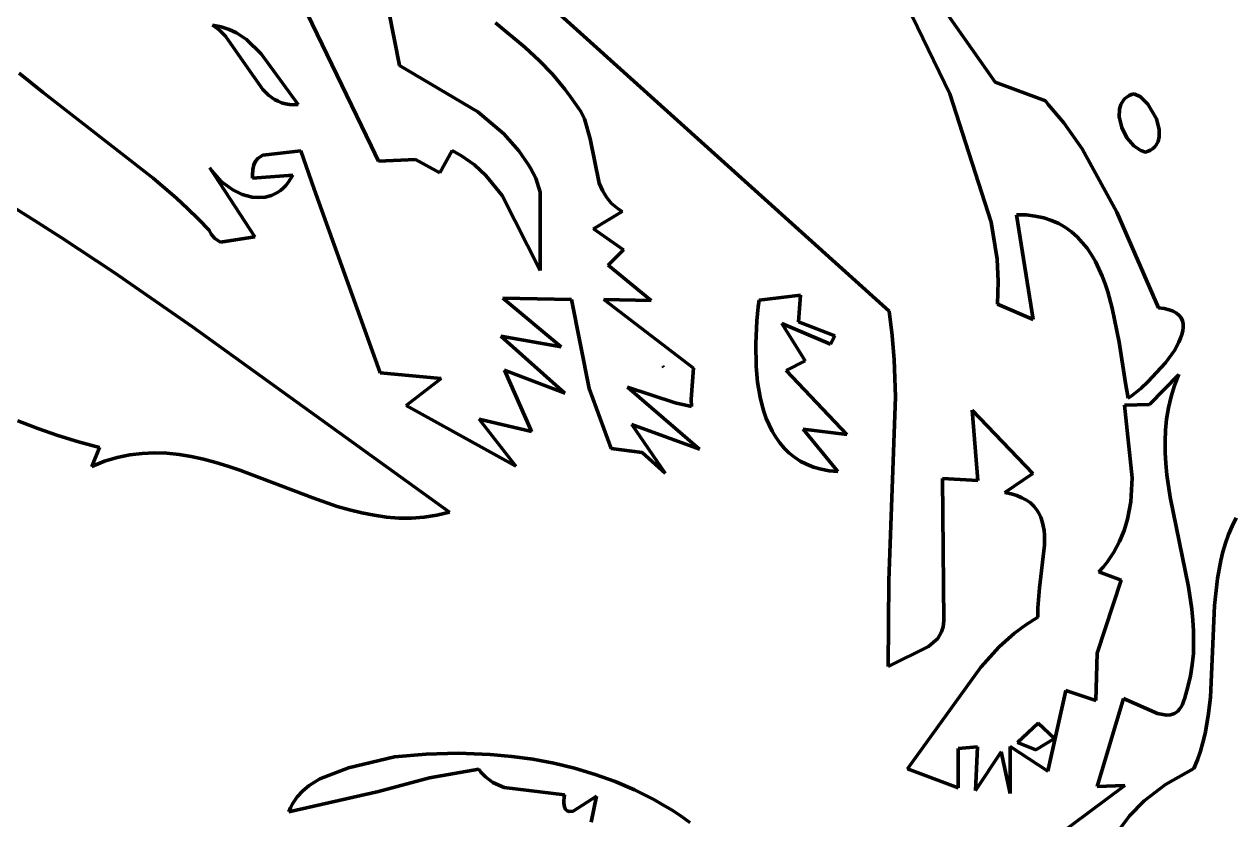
# Model space of a CAD drawing. Header units: millimetres. Extents: x 0 to 9.3, y 0 to 12.
# Drawn here: x 4.969 to 6.071, y 4.819 to 5.545 of the extents above; entities that cross this region are included whole.
import ezdxf

# ---------------------------------------------------------------- set-up
doc = ezdxf.new("R2010")
doc.units = ezdxf.units.MM
doc.layers.add('color#000000ff', color=7, linetype='CONTINUOUS', lineweight=100)
doc.layers.add('color#ffffffff', color=7, linetype='CONTINUOUS', lineweight=100)

msp = doc.modelspace()

# ---------------------------------------------------------------- linework, layer by layer
at = {"layer": 'color#000000ff'}
for p, q in [((5.2569, 5.7341), (5.7573, 5.2831)), ((5.7328, 5.6642), (5.854, 5.4918)), ((5.2851, 5.4336), (5.1903, 5.6297)), ((5.8125, 5.4812), (5.7653, 5.5791)), ((5.3012, 5.5563), (5.3109, 5.5069)), ((5.1406, 5.5436), (5.1484, 5.5422)), ((5.1467, 5.5391), (5.1406, 5.5436)), ((5.1484, 5.5422), (5.1556, 5.5399)), ((5.4255, 5.5235), (5.3984, 5.5457)), ((5.1522, 5.5338), (5.1467, 5.5391)), ((5.1706, 5.5075), (5.1522, 5.5338)), ((5.1556, 5.5399), (5.1623, 5.5368)), ((5.1623, 5.5368), (5.1714, 5.5307)), ((5.1714, 5.5307), (5.1847, 5.5176)), ((5.4383, 5.5116), (5.4255, 5.5235)), ((5.1847, 5.5176), (5.2185, 5.4714)), ((5.4503, 5.499), (5.4383, 5.5116)), ((4.9643, 5.5001), (4.9861, 5.4824)), ((5.1863, 5.485), (5.1706, 5.5075)), ((5.3109, 5.5069), (5.3824, 5.4647)), ((5.4616, 5.4855), (5.4503, 5.499)), ((5.854, 5.4918), (5.8997, 5.4747)), ((4.9861, 5.4824), (5.0863, 5.4043)), ((5.1915, 5.48), (5.1863, 5.485)), ((5.1971, 5.4759), (5.1915, 5.48)), ((5.4669, 5.4785), (5.4616, 5.4855)), ((5.472, 5.4711), (5.4669, 5.4785)), ((5.8504, 5.3641), (5.8125, 5.4812)), ((5.9708, 5.4752), (5.9723, 5.4768)), ((5.9723, 5.4768), (5.974, 5.4782)), ((5.974, 5.4782), (5.976, 5.4795)), ((5.976, 5.4795), (5.9783, 5.4805)), ((5.9783, 5.4805), (5.9808, 5.4812)), ((5.9808, 5.4812), (5.9863, 5.4783)), ((5.9863, 5.4783), (5.9931, 5.4717)), ((5.2002, 5.4743), (5.1971, 5.4759)), ((5.2035, 5.473), (5.2002, 5.4743)), ((5.2069, 5.472), (5.2035, 5.473)), ((5.2106, 5.4714), (5.2069, 5.472)), ((5.2144, 5.4712), (5.2106, 5.4714)), ((5.2185, 5.4714), (5.2144, 5.4712)), ((5.4763, 5.4649), (5.472, 5.4711)), ((5.8997, 5.4747), (5.9022, 5.4715)), ((5.9022, 5.4715), (5.9164, 5.4547)), ((5.9671, 5.4602), (5.9673, 5.4672)), ((5.9673, 5.4672), (5.9686, 5.4715)), ((5.9686, 5.4715), (5.9708, 5.4752)), ((5.9931, 5.4717), (6.0009, 5.4584)), ((5.3824, 5.4647), (5.4061, 5.4448)), ((5.4795, 5.4582), (5.4763, 5.4649)), ((5.4848, 5.4402), (5.4795, 5.4582)), ((5.9164, 5.4547), (5.9333, 5.4309)), ((5.9693, 5.4503), (5.9671, 5.4602)), ((6.0009, 5.4584), (6.0035, 5.4487)), ((5.4061, 5.4448), (5.4197, 5.4293)), ((5.974, 5.441), (5.9693, 5.4503)), ((6.0035, 5.4487), (6.0035, 5.4419)), ((5.2919, 5.4197), (5.2851, 5.4336)), ((5.4931, 5.3998), (5.4848, 5.4402)), ((5.9807, 5.4334), (5.974, 5.441)), ((5.9866, 5.4295), (5.9807, 5.4334)), ((5.9991, 5.4325), (5.9975, 5.431)), ((6.0005, 5.4341), (5.9991, 5.4325)), ((6.0025, 5.4377), (6.0005, 5.4341)), ((6.0035, 5.4419), (6.0025, 5.4377)), ((5.1798, 5.4197), (5.1821, 5.4224)), ((5.1821, 5.4224), (5.1864, 5.4253)), ((5.1864, 5.4253), (5.2209, 5.4292)), ((5.2209, 5.4292), (5.2331, 5.3942)), ((5.3256, 5.4212), (5.2919, 5.4197)), ((5.3477, 5.409), (5.3256, 5.4212)), ((5.3589, 5.4296), (5.3477, 5.409)), ((5.3676, 5.4247), (5.3589, 5.4296)), ((5.3793, 5.4163), (5.3676, 5.4247)), ((5.4197, 5.4293), (5.4285, 5.4163)), ((5.9333, 5.4309), (5.9649, 5.3733)), ((5.9909, 5.428), (5.9866, 5.4295)), ((5.9934, 5.4288), (5.9909, 5.428)), ((5.9956, 5.4298), (5.9934, 5.4288)), ((5.9975, 5.431), (5.9956, 5.4298)), ((5.1792, 5.3509), (5.138, 5.4138)), ((5.138, 5.4138), (5.1397, 5.4111)), ((5.1397, 5.4111), (5.1484, 5.4013)), ((5.1769, 5.407), (5.1771, 5.4121)), ((5.1771, 5.4121), (5.1781, 5.4163)), ((5.1781, 5.4163), (5.1798, 5.4197)), ((5.3897, 5.4066), (5.3793, 5.4163)), ((5.4285, 5.4163), (5.4305, 5.4133)), ((5.4305, 5.4133), (5.4352, 5.4042)), ((5.0863, 5.4043), (5.1075, 5.386)), ((5.1484, 5.4013), (5.1589, 5.3936)), ((5.177, 5.4041), (5.1769, 5.407)), ((5.2136, 5.407), (5.177, 5.4041)), ((5.2073, 5.3976), (5.2095, 5.4004)), ((5.2095, 5.4004), (5.2117, 5.4035)), ((5.2117, 5.4035), (5.2136, 5.407)), ((5.4045, 5.3884), (5.3897, 5.4066)), ((5.4352, 5.4042), (5.4392, 5.3915)), ((5.4959, 5.3931), (5.4931, 5.3998)), ((5.1589, 5.3936), (5.1676, 5.3894)), ((5.1676, 5.3894), (5.1766, 5.387)), ((5.1885, 5.387), (5.1943, 5.3885)), ((5.1943, 5.3885), (5.1998, 5.3912)), ((5.1998, 5.3912), (5.2024, 5.393)), ((5.2024, 5.393), (5.2049, 5.3952)), ((5.2049, 5.3952), (5.2073, 5.3976)), ((5.2331, 5.3942), (5.2934, 5.2269)), ((5.4391, 5.3202), (5.4045, 5.3884)), ((5.4392, 5.3915), (5.4391, 5.3202)), ((5.4996, 5.387), (5.4959, 5.3931)), ((4.9782, 5.3658), (4.9537, 5.3811)), ((5.1075, 5.386), (5.1177, 5.3765)), ((5.1766, 5.387), (5.1826, 5.3865)), ((5.1826, 5.3865), (5.1885, 5.387)), ((5.5018, 5.3841), (5.4996, 5.387)), ((5.5043, 5.3813), (5.5018, 5.3841)), ((5.5071, 5.3787), (5.5043, 5.3813)), ((5.5103, 5.3762), (5.5071, 5.3787)), ((5.1177, 5.3765), (5.1277, 5.3668)), ((5.1277, 5.3668), (5.1373, 5.3568)), ((5.4877, 5.358), (5.5138, 5.374)), ((5.5138, 5.374), (5.5103, 5.3762)), ((5.8823, 5.3707), (5.8735, 5.3709)), ((5.8735, 5.3709), (5.8886, 5.2755)), ((5.8905, 5.3697), (5.8823, 5.3707)), ((5.8982, 5.3681), (5.8905, 5.3697)), ((5.9053, 5.3658), (5.8982, 5.3681)), ((5.9649, 5.3733), (6.0029, 5.2859)), ((5.0025, 5.3503), (4.9782, 5.3658)), ((5.1373, 5.3568), (5.1393, 5.3531)), ((5.5151, 5.3389), (5.4877, 5.358)), ((5.8557, 5.3305), (5.8504, 5.3641)), ((5.9119, 5.3628), (5.9053, 5.3658)), ((5.918, 5.3593), (5.9119, 5.3628)), ((5.9236, 5.3553), (5.918, 5.3593)), ((5.9287, 5.3508), (5.9236, 5.3553)), ((5.0508, 5.3183), (5.0025, 5.3503)), ((5.1393, 5.3531), (5.1427, 5.3491)), ((5.1427, 5.3491), (5.1479, 5.346)), ((5.1479, 5.346), (5.1792, 5.3509)), ((5.9334, 5.3457), (5.9287, 5.3508)), ((5.9378, 5.3403), (5.9334, 5.3457)), ((5.5013, 5.3248), (5.5151, 5.3389)), ((5.9417, 5.3345), (5.9378, 5.3403)), ((5.9453, 5.3283), (5.9417, 5.3345)), ((5.5404, 5.2927), (5.5013, 5.3248)), ((5.8568, 5.3101), (5.8557, 5.3305)), ((5.9485, 5.3217), (5.9453, 5.3283)), ((5.1222, 5.2688), (5.0508, 5.3183)), ((5.9515, 5.3149), (5.9485, 5.3217)), ((5.9542, 5.3079), (5.9515, 5.3149)), ((5.8561, 5.2893), (5.8568, 5.3101)), ((5.9566, 5.3006), (5.9542, 5.3079)), ((5.9607, 5.2856), (5.9566, 5.3006)), ((5.4584, 5.2504), (5.4052, 5.295)), ((5.4052, 5.295), (5.4677, 5.2937)), ((5.4677, 5.2937), (5.4838, 5.2125)), ((5.5789, 5.2312), (5.4972, 5.2936)), ((5.4972, 5.2936), (5.5404, 5.2927)), ((5.6388, 5.2931), (5.638, 5.287)), ((5.6765, 5.2976), (5.6388, 5.2931)), ((5.6747, 5.2733), (5.6765, 5.2976)), ((5.8886, 5.2755), (5.8561, 5.2893)), ((5.638, 5.287), (5.6368, 5.2741)), ((5.7573, 5.2831), (5.76, 5.2608)), ((5.9669, 5.2547), (5.9607, 5.2856)), ((6.0029, 5.2859), (6.0081, 5.2853)), ((6.0081, 5.2853), (6.0125, 5.2843)), ((6.0125, 5.2843), (6.0163, 5.2829)), ((6.0163, 5.2829), (6.0193, 5.2812)), ((6.0193, 5.2812), (6.0217, 5.2792)), ((6.0217, 5.2792), (6.0234, 5.2768)), ((5.3566, 5.0997), (5.1222, 5.2688)), ((5.6368, 5.2741), (5.6357, 5.2536)), ((5.6807, 5.2378), (5.6595, 5.2717)), ((5.6595, 5.2717), (5.7037, 5.253)), ((5.7078, 5.2605), (5.6747, 5.2733)), ((6.0234, 5.2768), (6.0246, 5.2743)), ((6.0246, 5.2743), (6.0252, 5.2714)), ((6.0253, 5.2684), (6.025, 5.2652)), ((6.0252, 5.2714), (6.0253, 5.2684)), ((5.4618, 5.2084), (5.4033, 5.2601)), ((5.4033, 5.2601), (5.4584, 5.2504)), ((5.7037, 5.253), (5.7078, 5.2605)), ((5.76, 5.2608), (5.7619, 5.2385)), ((6.023, 5.2583), (6.0214, 5.2547)), ((6.0242, 5.2618), (6.023, 5.2583)), ((6.025, 5.2652), (6.0242, 5.2618)), ((5.6357, 5.2536), (5.6361, 5.2325)), ((5.9728, 5.2174), (5.9669, 5.2547)), ((6.0173, 5.2473), (6.0092, 5.236)), ((6.0214, 5.2547), (6.0173, 5.2473)), ((5.6633, 5.2289), (5.6807, 5.2378)), ((5.7619, 5.2385), (5.7632, 5.205)), ((6.0092, 5.236), (5.9932, 5.2185)), ((5.2934, 5.2269), (5.3489, 5.2215)), ((5.4306, 5.1748), (5.4068, 5.2293)), ((5.4068, 5.2293), (5.4618, 5.2084)), ((5.5511, 5.2329), (5.5515, 5.2321)), ((5.5515, 5.2321), (5.5511, 5.2329)), ((5.5768, 5.2028), (5.5789, 5.2312)), ((5.6361, 5.2325), (5.6374, 5.2184)), ((5.7186, 5.1705), (5.6633, 5.2289)), ((5.9945, 5.1979), (6.0214, 5.2254)), ((6.0214, 5.2254), (6.0174, 5.2153)), ((5.3489, 5.2215), (5.317, 5.1969)), ((5.4838, 5.2125), (5.504, 5.1578)), ((5.5845, 5.1572), (5.5187, 5.2138)), ((5.5187, 5.2138), (5.5623, 5.1995)), ((5.6374, 5.2184), (5.6397, 5.2047)), ((5.9752, 5.2038), (5.9728, 5.2174)), ((5.9867, 5.2126), (5.9806, 5.2076)), ((5.9932, 5.2185), (5.9867, 5.2126)), ((6.0174, 5.2153), (6.0143, 5.2051)), ((5.577, 5.196), (5.5768, 5.2028)), ((5.6397, 5.2047), (5.6413, 5.1981)), ((5.7632, 5.205), (5.7571, 5.0374)), ((5.9778, 5.2055), (5.9752, 5.2038)), ((5.9806, 5.2076), (5.9778, 5.2055)), ((6.0143, 5.2051), (6.0119, 5.1949)), ((5.317, 5.1969), (5.417, 5.1417)), ((5.5623, 5.1995), (5.577, 5.196)), ((5.6413, 5.1981), (5.6432, 5.1916)), ((5.6432, 5.1916), (5.6453, 5.1853)), ((5.838, 5.1287), (5.8329, 5.1928)), ((5.8329, 5.1928), (5.8883, 5.135)), ((5.972, 5.1972), (5.9945, 5.1979)), ((5.9789, 5.1311), (5.972, 5.1972)), ((6.0119, 5.1949), (6.0102, 5.1847)), ((4.9629, 5.183), (4.9811, 5.176)), ((5.417, 5.1417), (5.3836, 5.1846)), ((5.3836, 5.1846), (5.4312, 5.1733)), ((5.5532, 5.1353), (5.5228, 5.1798)), ((5.5228, 5.1798), (5.5845, 5.1572)), ((5.6453, 5.1853), (5.6478, 5.1793)), ((5.6478, 5.1793), (5.6507, 5.1735)), ((6.0102, 5.1847), (6.0092, 5.1746)), ((4.9811, 5.176), (4.9996, 5.1696)), ((4.9996, 5.1696), (5.0183, 5.1639)), ((5.4312, 5.1733), (5.4306, 5.1748)), ((5.6507, 5.1735), (5.6539, 5.1681)), ((5.6539, 5.1681), (5.6576, 5.1629)), ((5.7105, 5.1369), (5.6789, 5.1754)), ((5.6789, 5.1754), (5.7186, 5.1705)), ((6.0092, 5.1746), (6.0088, 5.1644)), ((5.0183, 5.1639), (5.0373, 5.1588)), ((5.0373, 5.1588), (5.0306, 5.1415)), ((5.504, 5.1578), (5.5322, 5.1542)), ((5.6576, 5.1629), (5.6616, 5.1582)), ((5.6616, 5.1582), (5.666, 5.1538)), ((6.0088, 5.1644), (6.0089, 5.1542)), ((5.0306, 5.1415), (5.0421, 5.1462)), ((5.0421, 5.1462), (5.0536, 5.1497)), ((5.0536, 5.1497), (5.065, 5.1521)), ((5.065, 5.1521), (5.0763, 5.1534)), ((5.0763, 5.1534), (5.0876, 5.1539)), ((5.0876, 5.1539), (5.0988, 5.1535)), ((5.0988, 5.1535), (5.11, 5.1524)), ((5.11, 5.1524), (5.1211, 5.1505)), ((5.1211, 5.1505), (5.1323, 5.1481)), ((5.1323, 5.1481), (5.1434, 5.1451)), ((5.5322, 5.1542), (5.5532, 5.1353)), ((5.666, 5.1538), (5.6709, 5.1499)), ((5.6709, 5.1499), (5.6763, 5.1464)), ((5.6763, 5.1464), (5.6821, 5.1434)), ((6.0089, 5.1542), (6.0094, 5.144)), ((5.1434, 5.1451), (5.1544, 5.1417)), ((5.1544, 5.1417), (5.1655, 5.138)), ((5.1655, 5.138), (5.2318, 5.1127)), ((5.6821, 5.1434), (5.6884, 5.1409)), ((5.6884, 5.1409), (5.6953, 5.139)), ((5.6953, 5.139), (5.7026, 5.1376)), ((5.7026, 5.1376), (5.7105, 5.1369)), ((5.8883, 5.135), (5.8627, 5.1176)), ((6.0094, 5.144), (6.0104, 5.1338)), ((5.8071, 5.0006), (5.8059, 5.1304)), ((5.8059, 5.1304), (5.838, 5.1287)), ((5.9775, 5.1093), (5.9789, 5.1311)), ((6.0104, 5.1338), (6.0134, 5.1134)), ((5.2318, 5.1127), (5.2541, 5.1051)), ((5.8627, 5.1176), (5.8686, 5.1164)), ((5.8686, 5.1164), (5.8738, 5.1149)), ((5.8738, 5.1149), (5.8784, 5.113)), ((5.8784, 5.113), (5.8825, 5.1107)), ((6.0134, 5.1134), (6.0301, 5.0318)), ((5.2541, 5.1051), (5.2653, 5.1019)), ((5.2653, 5.1019), (5.2765, 5.0991)), ((5.8825, 5.1107), (5.8861, 5.1082)), ((5.8861, 5.1082), (5.8891, 5.1053)), ((5.8891, 5.1053), (5.8917, 5.1022)), ((5.8917, 5.1022), (5.8938, 5.0988)), ((5.9745, 5.0934), (5.9775, 5.1093)), ((5.2765, 5.0991), (5.2877, 5.0969)), ((5.2877, 5.0969), (5.299, 5.0953)), ((5.299, 5.0953), (5.3104, 5.0944)), ((5.3104, 5.0944), (5.3218, 5.0943)), ((5.3218, 5.0943), (5.3334, 5.0952)), ((5.3334, 5.0952), (5.3449, 5.0969)), ((5.3449, 5.0969), (5.3566, 5.0997)), ((5.8938, 5.0988), (5.8955, 5.0952)), ((5.8955, 5.0952), (5.8968, 5.0913)), ((5.8968, 5.0913), (5.8978, 5.0873)), ((5.9714, 5.0831), (5.9745, 5.0934)), ((6.07, 5.087), (6.0737, 5.0946)), ((5.8978, 5.0873), (5.8985, 5.0831)), ((5.8985, 5.0831), (5.8989, 5.0787)), ((5.9674, 5.0731), (5.9714, 5.0831)), ((6.0668, 5.0793), (6.07, 5.087)), ((5.899, 5.0696), (5.8944, 5.0309)), ((5.8989, 5.0787), (5.899, 5.0696)), ((5.9622, 5.0634), (5.9674, 5.0731)), ((6.0616, 5.0636), (6.064, 5.0715)), ((6.064, 5.0715), (6.0668, 5.0793)), ((5.9559, 5.0541), (5.9592, 5.0587)), ((5.9592, 5.0587), (5.9622, 5.0634)), ((6.0596, 5.0556), (6.0616, 5.0636)), ((5.9483, 5.0453), (5.9523, 5.0497)), ((5.9523, 5.0497), (5.9559, 5.0541)), ((6.0566, 5.0394), (6.0596, 5.0556)), ((5.7571, 5.0374), (5.7565, 4.9592)), ((5.9468, 4.9712), (5.9689, 5.0377)), ((5.9689, 5.0377), (5.9483, 5.0453)), ((6.0539, 5.0146), (6.0566, 5.0394)), ((5.8944, 5.0309), (5.8927, 5.0125)), ((6.0301, 5.0318), (6.0331, 5.0115)), ((6.0501, 4.9307), (6.0539, 5.0146)), ((5.8929, 5.0041), (5.882, 4.9972)), ((5.8927, 5.0125), (5.8929, 5.0041)), ((6.0331, 5.0115), (6.0342, 5.0013)), ((5.8051, 4.9906), (5.8065, 4.9953)), ((5.8065, 4.9953), (5.8071, 5.0006)), ((5.882, 4.9972), (5.8717, 4.9896)), ((6.0342, 5.0013), (6.0348, 4.9912)), ((5.7932, 4.9772), (5.8016, 4.9847)), ((5.8016, 4.9847), (5.8051, 4.9906)), ((5.8717, 4.9896), (5.8577, 4.977)), ((6.0349, 4.981), (6.0346, 4.9709)), ((6.0348, 4.9912), (6.0349, 4.981)), ((5.7565, 4.9592), (5.7932, 4.9772)), ((5.8577, 4.977), (5.8408, 4.9584)), ((5.9456, 4.9282), (5.9468, 4.9712)), ((6.0346, 4.9709), (6.0336, 4.9607)), ((5.8408, 4.9584), (5.774, 4.8658)), ((6.0336, 4.9607), (6.032, 4.9506)), ((6.032, 4.9506), (6.0297, 4.9405)), ((5.9019, 4.8636), (5.9183, 4.9373)), ((5.9183, 4.9373), (5.9456, 4.9282)), ((6.0297, 4.9405), (6.0267, 4.9304)), ((5.971, 4.9298), (5.9469, 4.8496)), ((6.0019, 4.9164), (5.971, 4.9298)), ((6.0257, 4.9273), (6.0246, 4.9245)), ((6.0267, 4.9304), (6.0257, 4.9273)), ((6.0482, 4.9142), (6.0501, 4.9307)), ((6.0101, 4.9147), (6.0019, 4.9164)), ((6.0139, 4.9149), (6.0101, 4.9147)), ((6.0175, 4.9162), (6.0139, 4.9149)), ((6.0191, 4.9172), (6.0175, 4.9162)), ((6.0206, 4.9185), (6.0191, 4.9172)), ((6.0221, 4.9202), (6.0206, 4.9185)), ((6.0234, 4.9222), (6.0221, 4.9202)), ((6.0246, 4.9245), (6.0234, 4.9222)), ((6.0453, 4.8979), (6.0482, 4.9142)), ((5.8742, 4.8899), (5.893, 4.9073)), ((5.893, 4.9073), (5.908, 4.8936)), ((5.908, 4.8936), (5.8909, 4.883)), ((6.0433, 4.8898), (6.0453, 4.8979)), ((5.8201, 4.8844), (5.8379, 4.8858)), ((5.8203, 4.8486), (5.8201, 4.8844)), ((5.8379, 4.8858), (5.836, 4.8461)), ((5.836, 4.8461), (5.8595, 4.8812)), ((5.8595, 4.8812), (5.8676, 4.8434)), ((5.8676, 4.8434), (5.8675, 4.8861)), ((5.8675, 4.8861), (5.9019, 4.8636)), ((5.8909, 4.883), (5.8742, 4.8899)), ((6.0384, 4.8739), (6.0411, 4.8818)), ((6.0411, 4.8818), (6.0433, 4.8898)), ((5.3064, 4.8768), (5.2644, 4.8667)), ((5.3353, 4.8793), (5.3064, 4.8768)), ((5.3644, 4.88), (5.3353, 4.8793)), ((5.3937, 4.879), (5.3644, 4.88)), ((5.4132, 4.8772), (5.3937, 4.879)), ((5.4325, 4.8745), (5.4132, 4.8772)), ((5.4517, 4.8709), (5.4325, 4.8745)), ((5.4706, 4.8664), (5.4517, 4.8709)), ((6.0352, 4.8661), (6.0384, 4.8739)), ((5.2644, 4.8667), (5.2383, 4.8568)), ((5.3382, 4.8575), (5.3833, 4.8655)), ((5.3833, 4.8655), (5.3851, 4.8629)), ((5.3851, 4.8629), (5.3892, 4.8584)), ((5.4893, 4.8608), (5.4706, 4.8664)), ((5.5075, 4.8543), (5.4893, 4.8608)), ((5.774, 4.8658), (5.8203, 4.8486)), ((6.0092, 4.8516), (6.0352, 4.8661)), ((5.2286, 4.8507), (5.2228, 4.8459)), ((5.2383, 4.8568), (5.2286, 4.8507)), ((5.2917, 4.8453), (5.3382, 4.8575)), ((5.3892, 4.8584), (5.396, 4.8533)), ((5.396, 4.8533), (5.4063, 4.8488)), ((5.4063, 4.8488), (5.4613, 4.8422)), ((5.5253, 4.8467), (5.5075, 4.8543)), ((5.9722, 4.8507), (5.8757, 4.7789)), ((5.9469, 4.8496), (5.9722, 4.8507)), ((5.9899, 4.8367), (6.0092, 4.8516)), ((5.2101, 4.8266), (5.2917, 4.8453)), ((5.2177, 4.8403), (5.2135, 4.8339)), ((5.2228, 4.8459), (5.2177, 4.8403)), ((5.4609, 4.8394), (5.4608, 4.8369)), ((5.4613, 4.8422), (5.4609, 4.8394)), ((5.4693, 4.8273), (5.4905, 4.8408)), ((5.4905, 4.8408), (5.4856, 4.8173)), ((5.5427, 4.8379), (5.5253, 4.8467)), ((5.5511, 4.8331), (5.5427, 4.8379)), ((5.2117, 4.8303), (5.2101, 4.8266)), ((5.2135, 4.8339), (5.2117, 4.8303)), ((5.4608, 4.8369), (5.4608, 4.8347)), ((5.4608, 4.8347), (5.4609, 4.8328)), ((5.4609, 4.8328), (5.4612, 4.8312)), ((5.4612, 4.8312), (5.4623, 4.8289)), ((5.4623, 4.8289), (5.4638, 4.8274)), ((5.4638, 4.8274), (5.4657, 4.8268)), ((5.4657, 4.8268), (5.4693, 4.8273)), ((5.5594, 4.8281), (5.5511, 4.8331)), ((5.5676, 4.8227), (5.5594, 4.8281)), ((5.9764, 4.8229), (5.9899, 4.8367)), ((5.5755, 4.817), (5.5676, 4.8227)), ((5.965, 4.8074), (5.9764, 4.8229))]:
    msp.add_line(p, q, dxfattribs=at)
at = {"layer": 'color#ffffffff'}
for p, q in [((5.7573, 5.2831), (5.2569, 5.7341)), ((5.854, 5.4918), (5.7328, 5.6642)), ((5.1903, 5.6297), (5.2851, 5.4336)), ((5.7653, 5.5791), (5.8125, 5.4812)), ((5.3109, 5.5069), (5.3012, 5.5563)), ((5.1406, 5.5436), (5.1467, 5.5391)), ((5.1484, 5.5422), (5.1406, 5.5436)), ((5.1556, 5.5399), (5.1484, 5.5422)), ((5.3984, 5.5457), (5.4255, 5.5235)), ((5.1467, 5.5391), (5.1522, 5.5338)), ((5.1522, 5.5338), (5.1706, 5.5075)), ((5.1623, 5.5368), (5.1556, 5.5399)), ((5.1714, 5.5307), (5.1623, 5.5368)), ((5.1847, 5.5176), (5.1714, 5.5307)), ((5.4255, 5.5235), (5.4383, 5.5116)), ((5.2185, 5.4714), (5.1847, 5.5176)), ((5.4383, 5.5116), (5.4503, 5.499)), ((4.9861, 5.4824), (4.9643, 5.5001)), ((5.1706, 5.5075), (5.1863, 5.485)), ((5.3824, 5.4647), (5.3109, 5.5069)), ((5.4503, 5.499), (5.4616, 5.4855)), ((5.8997, 5.4747), (5.854, 5.4918)), ((5.0863, 5.4043), (4.9861, 5.4824)), ((5.1863, 5.485), (5.1915, 5.48)), ((5.1915, 5.48), (5.1971, 5.4759)), ((5.4616, 5.4855), (5.4669, 5.4785)), ((5.4669, 5.4785), (5.472, 5.4711)), ((5.8125, 5.4812), (5.8504, 5.3641)), ((5.9723, 5.4768), (5.9708, 5.4752)), ((5.974, 5.4782), (5.9723, 5.4768)), ((5.976, 5.4795), (5.974, 5.4782)), ((5.9783, 5.4805), (5.976, 5.4795)), ((5.9808, 5.4812), (5.9783, 5.4805)), ((5.9863, 5.4783), (5.9808, 5.4812)), ((5.9931, 5.4717), (5.9863, 5.4783)), ((5.1971, 5.4759), (5.2002, 5.4743)), ((5.2002, 5.4743), (5.2035, 5.473)), ((5.2035, 5.473), (5.2069, 5.472)), ((5.2069, 5.472), (5.2106, 5.4714)), ((5.2106, 5.4714), (5.2144, 5.4712)), ((5.2144, 5.4712), (5.2185, 5.4714)), ((5.472, 5.4711), (5.4763, 5.4649)), ((5.9022, 5.4715), (5.8997, 5.4747)), ((5.9164, 5.4547), (5.9022, 5.4715)), ((5.9673, 5.4672), (5.9671, 5.4602)), ((5.9686, 5.4715), (5.9673, 5.4672)), ((5.9708, 5.4752), (5.9686, 5.4715)), ((6.0009, 5.4584), (5.9931, 5.4717)), ((5.4061, 5.4448), (5.3824, 5.4647)), ((5.4763, 5.4649), (5.4795, 5.4582)), ((5.4795, 5.4582), (5.4848, 5.4402)), ((5.9333, 5.4309), (5.9164, 5.4547)), ((5.9671, 5.4602), (5.9693, 5.4503)), ((6.0035, 5.4487), (6.0009, 5.4584)), ((5.4197, 5.4293), (5.4061, 5.4448)), ((5.9693, 5.4503), (5.974, 5.441)), ((6.0035, 5.4419), (6.0035, 5.4487)), ((5.2851, 5.4336), (5.2919, 5.4197)), ((5.4848, 5.4402), (5.4931, 5.3998)), ((5.974, 5.441), (5.9807, 5.4334)), ((5.9807, 5.4334), (5.9866, 5.4295)), ((5.9975, 5.431), (5.9991, 5.4325)), ((5.9991, 5.4325), (6.0005, 5.4341)), ((6.0005, 5.4341), (6.0025, 5.4377)), ((6.0025, 5.4377), (6.0035, 5.4419)), ((5.1821, 5.4224), (5.1798, 5.4197)), ((5.1864, 5.4253), (5.1821, 5.4224)), ((5.2209, 5.4292), (5.1864, 5.4253)), ((5.2331, 5.3942), (5.2209, 5.4292)), ((5.2919, 5.4197), (5.3256, 5.4212)), ((5.3256, 5.4212), (5.3477, 5.409)), ((5.3477, 5.409), (5.3589, 5.4296)), ((5.3589, 5.4296), (5.3676, 5.4247)), ((5.3676, 5.4247), (5.3793, 5.4163)), ((5.4285, 5.4163), (5.4197, 5.4293)), ((5.9649, 5.3733), (5.9333, 5.4309)), ((5.9866, 5.4295), (5.9909, 5.428)), ((5.9909, 5.428), (5.9934, 5.4288)), ((5.9934, 5.4288), (5.9956, 5.4298)), ((5.9956, 5.4298), (5.9975, 5.431)), ((5.1397, 5.4111), (5.138, 5.4138)), ((5.138, 5.4138), (5.1792, 5.3509)), ((5.1484, 5.4013), (5.1397, 5.4111)), ((5.1771, 5.4121), (5.1769, 5.407)), ((5.1781, 5.4163), (5.1771, 5.4121)), ((5.1798, 5.4197), (5.1781, 5.4163)), ((5.3793, 5.4163), (5.3897, 5.4066)), ((5.4305, 5.4133), (5.4285, 5.4163)), ((5.4352, 5.4042), (5.4305, 5.4133)), ((5.1075, 5.386), (5.0863, 5.4043)), ((5.1589, 5.3936), (5.1484, 5.4013)), ((5.1769, 5.407), (5.177, 5.4041)), ((5.177, 5.4041), (5.2136, 5.407)), ((5.2095, 5.4004), (5.2073, 5.3976)), ((5.2117, 5.4035), (5.2095, 5.4004)), ((5.2136, 5.407), (5.2117, 5.4035)), ((5.3897, 5.4066), (5.4045, 5.3884)), ((5.4392, 5.3915), (5.4352, 5.4042)), ((5.4931, 5.3998), (5.4959, 5.3931)), ((5.1676, 5.3894), (5.1589, 5.3936)), ((5.1766, 5.387), (5.1676, 5.3894)), ((5.1943, 5.3885), (5.1885, 5.387)), ((5.1998, 5.3912), (5.1943, 5.3885)), ((5.2024, 5.393), (5.1998, 5.3912)), ((5.2049, 5.3952), (5.2024, 5.393)), ((5.2073, 5.3976), (5.2049, 5.3952)), ((5.2934, 5.2269), (5.2331, 5.3942)), ((5.4045, 5.3884), (5.4391, 5.3202)), ((5.4391, 5.3202), (5.4392, 5.3915)), ((5.4959, 5.3931), (5.4996, 5.387)), ((4.9537, 5.3811), (4.9782, 5.3658)), ((5.1177, 5.3765), (5.1075, 5.386)), ((5.1826, 5.3865), (5.1766, 5.387)), ((5.1885, 5.387), (5.1826, 5.3865)), ((5.4996, 5.387), (5.5018, 5.3841)), ((5.5018, 5.3841), (5.5043, 5.3813)), ((5.5043, 5.3813), (5.5071, 5.3787)), ((5.5071, 5.3787), (5.5103, 5.3762)), ((5.1277, 5.3668), (5.1177, 5.3765)), ((5.1373, 5.3568), (5.1277, 5.3668)), ((5.5138, 5.374), (5.4877, 5.358)), ((5.5103, 5.3762), (5.5138, 5.374)), ((5.8886, 5.2755), (5.8735, 5.3709)), ((5.8735, 5.3709), (5.8823, 5.3707)), ((5.8823, 5.3707), (5.8905, 5.3697)), ((5.8905, 5.3697), (5.8982, 5.3681)), ((5.8982, 5.3681), (5.9053, 5.3658)), ((6.0029, 5.2859), (5.9649, 5.3733)), ((4.9782, 5.3658), (5.0025, 5.3503)), ((5.1393, 5.3531), (5.1373, 5.3568)), ((5.4877, 5.358), (5.5151, 5.3389)), ((5.8504, 5.3641), (5.8557, 5.3305)), ((5.9053, 5.3658), (5.9119, 5.3628)), ((5.9119, 5.3628), (5.918, 5.3593)), ((5.918, 5.3593), (5.9236, 5.3553)), ((5.9236, 5.3553), (5.9287, 5.3508)), ((5.0025, 5.3503), (5.0508, 5.3183)), ((5.1427, 5.3491), (5.1393, 5.3531)), ((5.1479, 5.346), (5.1427, 5.3491)), ((5.1792, 5.3509), (5.1479, 5.346)), ((5.9287, 5.3508), (5.9334, 5.3457)), ((5.9334, 5.3457), (5.9378, 5.3403)), ((5.5151, 5.3389), (5.5013, 5.3248)), ((5.9378, 5.3403), (5.9417, 5.3345)), ((5.9417, 5.3345), (5.9453, 5.3283)), ((5.5013, 5.3248), (5.5404, 5.2927)), ((5.8557, 5.3305), (5.8568, 5.3101)), ((5.9453, 5.3283), (5.9485, 5.3217)), ((5.0508, 5.3183), (5.1222, 5.2688)), ((5.9485, 5.3217), (5.9515, 5.3149)), ((5.9515, 5.3149), (5.9542, 5.3079)), ((5.8568, 5.3101), (5.8561, 5.2893)), ((5.9542, 5.3079), (5.9566, 5.3006)), ((5.9566, 5.3006), (5.9607, 5.2856)), ((5.4677, 5.2937), (5.4052, 5.295)), ((5.4052, 5.295), (5.4584, 5.2504)), ((5.4838, 5.2125), (5.4677, 5.2937)), ((5.5404, 5.2927), (5.4972, 5.2936)), ((5.4972, 5.2936), (5.5789, 5.2312)), ((5.638, 5.287), (5.6388, 5.2931)), ((5.6388, 5.2931), (5.6765, 5.2976)), ((5.6765, 5.2976), (5.6747, 5.2733)), ((5.8561, 5.2893), (5.8886, 5.2755)), ((5.6368, 5.2741), (5.638, 5.287)), ((5.76, 5.2608), (5.7573, 5.2831)), ((5.9607, 5.2856), (5.9669, 5.2547)), ((6.0081, 5.2853), (6.0029, 5.2859)), ((6.0125, 5.2843), (6.0081, 5.2853)), ((6.0163, 5.2829), (6.0125, 5.2843)), ((6.0193, 5.2812), (6.0163, 5.2829)), ((6.0217, 5.2792), (6.0193, 5.2812)), ((6.0234, 5.2768), (6.0217, 5.2792)), ((5.1222, 5.2688), (5.3566, 5.0997)), ((5.6357, 5.2536), (5.6368, 5.2741)), ((5.7037, 5.253), (5.6595, 5.2717)), ((5.6595, 5.2717), (5.6807, 5.2378)), ((5.6747, 5.2733), (5.7078, 5.2605)), ((6.0246, 5.2743), (6.0234, 5.2768)), ((6.0252, 5.2714), (6.0246, 5.2743)), ((6.025, 5.2652), (6.0253, 5.2684)), ((6.0253, 5.2684), (6.0252, 5.2714)), ((5.4584, 5.2504), (5.4033, 5.2601)), ((5.4033, 5.2601), (5.4618, 5.2084)), ((5.7078, 5.2605), (5.7037, 5.253)), ((5.7619, 5.2385), (5.76, 5.2608)), ((6.0214, 5.2547), (6.023, 5.2583)), ((6.023, 5.2583), (6.0242, 5.2618)), ((6.0242, 5.2618), (6.025, 5.2652)), ((5.6361, 5.2325), (5.6357, 5.2536)), ((5.9669, 5.2547), (5.9728, 5.2174)), ((6.0092, 5.236), (6.0173, 5.2473)), ((6.0173, 5.2473), (6.0214, 5.2547)), ((5.6807, 5.2378), (5.6633, 5.2289)), ((5.7632, 5.205), (5.7619, 5.2385)), ((5.9932, 5.2185), (6.0092, 5.236)), ((5.3489, 5.2215), (5.2934, 5.2269)), ((5.4618, 5.2084), (5.4068, 5.2293)), ((5.4068, 5.2293), (5.4306, 5.1748)), ((5.5511, 5.2329), (5.5515, 5.2321)), ((5.5515, 5.2321), (5.5511, 5.2329)), ((5.5789, 5.2312), (5.5768, 5.2028)), ((5.6374, 5.2184), (5.6361, 5.2325)), ((5.6633, 5.2289), (5.7186, 5.1705)), ((6.0214, 5.2254), (5.9945, 5.1979)), ((6.0174, 5.2153), (6.0214, 5.2254)), ((5.317, 5.1969), (5.3489, 5.2215)), ((5.504, 5.1578), (5.4838, 5.2125)), ((5.5623, 5.1995), (5.5187, 5.2138)), ((5.5187, 5.2138), (5.5845, 5.1572)), ((5.6397, 5.2047), (5.6374, 5.2184)), ((5.9728, 5.2174), (5.9752, 5.2038)), ((5.9806, 5.2076), (5.9867, 5.2126)), ((5.9867, 5.2126), (5.9932, 5.2185)), ((6.0143, 5.2051), (6.0174, 5.2153)), ((5.5768, 5.2028), (5.577, 5.196)), ((5.6413, 5.1981), (5.6397, 5.2047)), ((5.7571, 5.0374), (5.7632, 5.205)), ((5.9752, 5.2038), (5.9778, 5.2055)), ((5.9778, 5.2055), (5.9806, 5.2076)), ((6.0119, 5.1949), (6.0143, 5.2051)), ((5.417, 5.1417), (5.317, 5.1969)), ((5.577, 5.196), (5.5623, 5.1995)), ((5.6432, 5.1916), (5.6413, 5.1981)), ((5.6453, 5.1853), (5.6432, 5.1916)), ((5.8883, 5.135), (5.8329, 5.1928)), ((5.8329, 5.1928), (5.838, 5.1287)), ((5.9945, 5.1979), (5.972, 5.1972)), ((5.972, 5.1972), (5.9789, 5.1311)), ((6.0102, 5.1847), (6.0119, 5.1949)), ((4.9811, 5.176), (4.9629, 5.183)), ((5.4312, 5.1733), (5.3836, 5.1846)), ((5.3836, 5.1846), (5.417, 5.1417)), ((5.5845, 5.1572), (5.5228, 5.1798)), ((5.5228, 5.1798), (5.5532, 5.1353)), ((5.6478, 5.1793), (5.6453, 5.1853)), ((5.6507, 5.1735), (5.6478, 5.1793)), ((6.0092, 5.1746), (6.0102, 5.1847)), ((4.9996, 5.1696), (4.9811, 5.176)), ((5.0183, 5.1639), (4.9996, 5.1696)), ((5.4306, 5.1748), (5.4312, 5.1733)), ((5.6539, 5.1681), (5.6507, 5.1735)), ((5.6576, 5.1629), (5.6539, 5.1681)), ((5.7186, 5.1705), (5.6789, 5.1754)), ((5.6789, 5.1754), (5.7105, 5.1369)), ((6.0088, 5.1644), (6.0092, 5.1746)), ((5.0373, 5.1588), (5.0183, 5.1639)), ((5.0306, 5.1415), (5.0373, 5.1588)), ((5.5322, 5.1542), (5.504, 5.1578)), ((5.6616, 5.1582), (5.6576, 5.1629)), ((5.666, 5.1538), (5.6616, 5.1582)), ((6.0089, 5.1542), (6.0088, 5.1644)), ((5.0421, 5.1462), (5.0306, 5.1415)), ((5.0536, 5.1497), (5.0421, 5.1462)), ((5.065, 5.1521), (5.0536, 5.1497)), ((5.0763, 5.1534), (5.065, 5.1521)), ((5.0876, 5.1539), (5.0763, 5.1534)), ((5.0988, 5.1535), (5.0876, 5.1539)), ((5.11, 5.1524), (5.0988, 5.1535)), ((5.1211, 5.1505), (5.11, 5.1524)), ((5.1323, 5.1481), (5.1211, 5.1505)), ((5.1434, 5.1451), (5.1323, 5.1481)), ((5.5532, 5.1353), (5.5322, 5.1542)), ((5.6709, 5.1499), (5.666, 5.1538)), ((5.6763, 5.1464), (5.6709, 5.1499)), ((5.6821, 5.1434), (5.6763, 5.1464)), ((6.0094, 5.144), (6.0089, 5.1542)), ((5.1544, 5.1417), (5.1434, 5.1451)), ((5.1655, 5.138), (5.1544, 5.1417)), ((5.2318, 5.1127), (5.1655, 5.138)), ((5.6884, 5.1409), (5.6821, 5.1434)), ((5.6953, 5.139), (5.6884, 5.1409)), ((5.7026, 5.1376), (5.6953, 5.139)), ((5.7105, 5.1369), (5.7026, 5.1376)), ((5.8627, 5.1176), (5.8883, 5.135)), ((6.0104, 5.1338), (6.0094, 5.144)), ((5.838, 5.1287), (5.8059, 5.1304)), ((5.8059, 5.1304), (5.8071, 5.0006)), ((5.9789, 5.1311), (5.9775, 5.1093)), ((6.0134, 5.1134), (6.0104, 5.1338)), ((5.2541, 5.1051), (5.2318, 5.1127)), ((5.8686, 5.1164), (5.8627, 5.1176)), ((5.8738, 5.1149), (5.8686, 5.1164)), ((5.8784, 5.113), (5.8738, 5.1149)), ((5.8825, 5.1107), (5.8784, 5.113)), ((6.0301, 5.0318), (6.0134, 5.1134)), ((5.2653, 5.1019), (5.2541, 5.1051)), ((5.2765, 5.0991), (5.2653, 5.1019)), ((5.8861, 5.1082), (5.8825, 5.1107)), ((5.8891, 5.1053), (5.8861, 5.1082)), ((5.8917, 5.1022), (5.8891, 5.1053)), ((5.8938, 5.0988), (5.8917, 5.1022)), ((5.9775, 5.1093), (5.9745, 5.0934)), ((5.2877, 5.0969), (5.2765, 5.0991)), ((5.299, 5.0953), (5.2877, 5.0969)), ((5.3104, 5.0944), (5.299, 5.0953)), ((5.3218, 5.0943), (5.3104, 5.0944)), ((5.3334, 5.0952), (5.3218, 5.0943)), ((5.3449, 5.0969), (5.3334, 5.0952)), ((5.3566, 5.0997), (5.3449, 5.0969)), ((5.8955, 5.0952), (5.8938, 5.0988)), ((5.8968, 5.0913), (5.8955, 5.0952)), ((5.8978, 5.0873), (5.8968, 5.0913)), ((5.9745, 5.0934), (5.9714, 5.0831)), ((6.0737, 5.0946), (6.07, 5.087)), ((5.8985, 5.0831), (5.8978, 5.0873)), ((5.8989, 5.0787), (5.8985, 5.0831)), ((5.9714, 5.0831), (5.9674, 5.0731)), ((6.07, 5.087), (6.0668, 5.0793)), ((5.8944, 5.0309), (5.899, 5.0696)), ((5.899, 5.0696), (5.8989, 5.0787)), ((5.9674, 5.0731), (5.9622, 5.0634)), ((6.064, 5.0715), (6.0616, 5.0636)), ((6.0668, 5.0793), (6.064, 5.0715)), ((5.9592, 5.0587), (5.9559, 5.0541)), ((5.9622, 5.0634), (5.9592, 5.0587)), ((6.0616, 5.0636), (6.0596, 5.0556)), ((5.9523, 5.0497), (5.9483, 5.0453)), ((5.9559, 5.0541), (5.9523, 5.0497)), ((6.0596, 5.0556), (6.0566, 5.0394)), ((5.7565, 4.9592), (5.7571, 5.0374)), ((5.9689, 5.0377), (5.9468, 4.9712)), ((5.9483, 5.0453), (5.9689, 5.0377)), ((6.0566, 5.0394), (6.0539, 5.0146)), ((5.8927, 5.0125), (5.8944, 5.0309)), ((6.0331, 5.0115), (6.0301, 5.0318)), ((6.0539, 5.0146), (6.0501, 4.9307)), ((5.882, 4.9972), (5.8929, 5.0041)), ((5.8929, 5.0041), (5.8927, 5.0125)), ((6.0342, 5.0013), (6.0331, 5.0115)), ((5.8065, 4.9953), (5.8051, 4.9906)), ((5.8071, 5.0006), (5.8065, 4.9953)), ((5.8717, 4.9896), (5.882, 4.9972)), ((6.0348, 4.9912), (6.0342, 5.0013)), ((5.8016, 4.9847), (5.7932, 4.9772)), ((5.8051, 4.9906), (5.8016, 4.9847)), ((5.8577, 4.977), (5.8717, 4.9896)), ((6.0346, 4.9709), (6.0349, 4.981)), ((6.0349, 4.981), (6.0348, 4.9912)), ((5.7932, 4.9772), (5.7565, 4.9592)), ((5.8408, 4.9584), (5.8577, 4.977)), ((5.9468, 4.9712), (5.9456, 4.9282)), ((6.0336, 4.9607), (6.0346, 4.9709)), ((5.774, 4.8658), (5.8408, 4.9584)), ((6.032, 4.9506), (6.0336, 4.9607)), ((6.0297, 4.9405), (6.032, 4.9506)), ((5.9183, 4.9373), (5.9019, 4.8636)), ((5.9456, 4.9282), (5.9183, 4.9373)), ((6.0267, 4.9304), (6.0297, 4.9405)), ((5.9469, 4.8496), (5.971, 4.9298)), ((5.971, 4.9298), (6.0019, 4.9164)), ((6.0246, 4.9245), (6.0257, 4.9273)), ((6.0257, 4.9273), (6.0267, 4.9304)), ((6.0501, 4.9307), (6.0482, 4.9142)), ((6.0019, 4.9164), (6.0101, 4.9147)), ((6.0101, 4.9147), (6.0139, 4.9149)), ((6.0139, 4.9149), (6.0175, 4.9162)), ((6.0175, 4.9162), (6.0191, 4.9172)), ((6.0191, 4.9172), (6.0206, 4.9185)), ((6.0206, 4.9185), (6.0221, 4.9202)), ((6.0221, 4.9202), (6.0234, 4.9222)), ((6.0234, 4.9222), (6.0246, 4.9245)), ((6.0482, 4.9142), (6.0453, 4.8979)), ((5.893, 4.9073), (5.8742, 4.8899)), ((5.908, 4.8936), (5.893, 4.9073)), ((5.8909, 4.883), (5.908, 4.8936)), ((6.0453, 4.8979), (6.0433, 4.8898)), ((5.8379, 4.8858), (5.8201, 4.8844)), ((5.8201, 4.8844), (5.8203, 4.8486)), ((5.836, 4.8461), (5.8379, 4.8858)), ((5.8595, 4.8812), (5.836, 4.8461)), ((5.8676, 4.8434), (5.8595, 4.8812)), ((5.9019, 4.8636), (5.8675, 4.8861)), ((5.8675, 4.8861), (5.8676, 4.8434)), ((5.8742, 4.8899), (5.8909, 4.883)), ((6.0411, 4.8818), (6.0384, 4.8739)), ((6.0433, 4.8898), (6.0411, 4.8818)), ((5.2644, 4.8667), (5.3064, 4.8768)), ((5.3064, 4.8768), (5.3353, 4.8793)), ((5.3353, 4.8793), (5.3644, 4.88)), ((5.3644, 4.88), (5.3937, 4.879)), ((5.3937, 4.879), (5.4132, 4.8772)), ((5.4132, 4.8772), (5.4325, 4.8745)), ((5.4325, 4.8745), (5.4517, 4.8709)), ((5.4517, 4.8709), (5.4706, 4.8664)), ((6.0384, 4.8739), (6.0352, 4.8661)), ((5.2383, 4.8568), (5.2644, 4.8667)), ((5.3833, 4.8655), (5.3382, 4.8575)), ((5.3851, 4.8629), (5.3833, 4.8655)), ((5.3892, 4.8584), (5.3851, 4.8629)), ((5.4706, 4.8664), (5.4893, 4.8608)), ((5.4893, 4.8608), (5.5075, 4.8543)), ((5.8203, 4.8486), (5.774, 4.8658)), ((6.0352, 4.8661), (6.0092, 4.8516)), ((5.2228, 4.8459), (5.2286, 4.8507)), ((5.2286, 4.8507), (5.2383, 4.8568)), ((5.3382, 4.8575), (5.2917, 4.8453)), ((5.396, 4.8533), (5.3892, 4.8584)), ((5.4063, 4.8488), (5.396, 4.8533)), ((5.4613, 4.8422), (5.4063, 4.8488)), ((5.5075, 4.8543), (5.5253, 4.8467)), ((5.8757, 4.7789), (5.9722, 4.8507)), ((5.9722, 4.8507), (5.9469, 4.8496)), ((6.0092, 4.8516), (5.9899, 4.8367)), ((5.2917, 4.8453), (5.2101, 4.8266)), ((5.2135, 4.8339), (5.2177, 4.8403)), ((5.2177, 4.8403), (5.2228, 4.8459)), ((5.4608, 4.8369), (5.4609, 4.8394)), ((5.4609, 4.8394), (5.4613, 4.8422)), ((5.4905, 4.8408), (5.4693, 4.8273)), ((5.4856, 4.8173), (5.4905, 4.8408)), ((5.5253, 4.8467), (5.5427, 4.8379)), ((5.5427, 4.8379), (5.5511, 4.8331)), ((5.2101, 4.8266), (5.2117, 4.8303)), ((5.2117, 4.8303), (5.2135, 4.8339)), ((5.4608, 4.8347), (5.4608, 4.8369)), ((5.4609, 4.8328), (5.4608, 4.8347)), ((5.4612, 4.8312), (5.4609, 4.8328)), ((5.4623, 4.8289), (5.4612, 4.8312)), ((5.4638, 4.8274), (5.4623, 4.8289)), ((5.4657, 4.8268), (5.4638, 4.8274)), ((5.4693, 4.8273), (5.4657, 4.8268)), ((5.5511, 4.8331), (5.5594, 4.8281)), ((5.5594, 4.8281), (5.5676, 4.8227)), ((5.9899, 4.8367), (5.9764, 4.8229)), ((5.5676, 4.8227), (5.5755, 4.817)), ((5.9764, 4.8229), (5.965, 4.8074))]:
    msp.add_line(p, q, dxfattribs=at)

doc.saveas('drawing.dxf')
